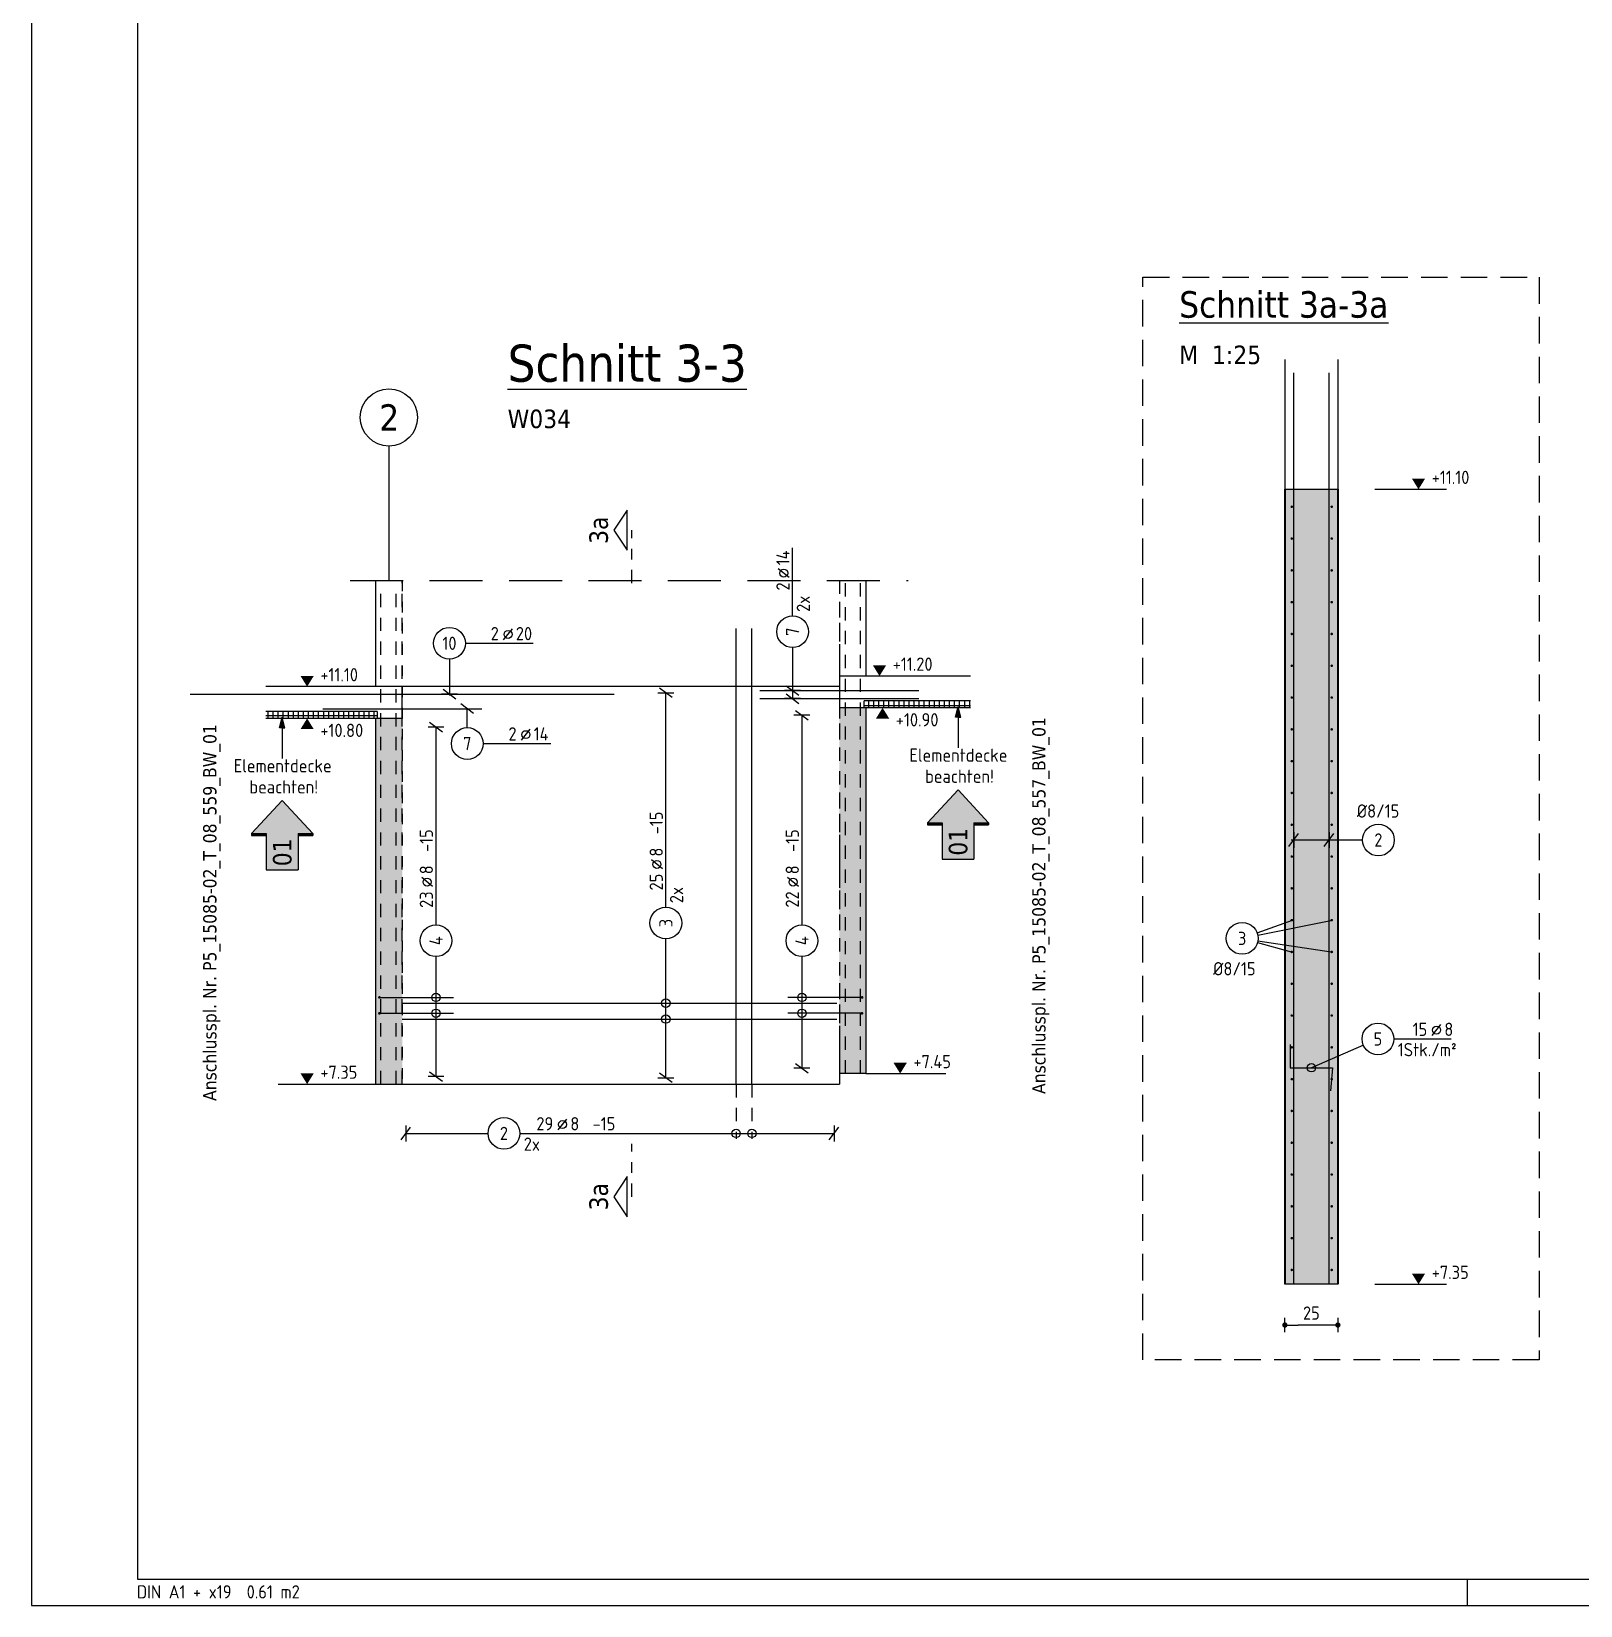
# Model space of a CAD drawing. Extents: x -6.8 to 75.7, y 0 to 29.7.
# Drawn here: x 0 to 14.62, y 0 to 14.85 of the extents above; entities that cross this region are included whole.
import ezdxf
from ezdxf.enums import TextEntityAlignment as Align

# ---------------------------------------------------------------- set-up
doc = ezdxf.new("R2010")
doc.units = 0
doc.header["$LTSCALE"] = 0.5
for name, pattern in [('AUSGEZOGEN', [1000.01, 1000, 0.01]), ('DASHDOTSMALL', [1.05, 0.5, -0.25, 0.05, -0.25]), ('DASHED', [0.75, 0.5, -0.25]), ('DASHEDX2', [1.5, 1, -0.5]), ('HIDDEN', [0.375, 0.25, -0.125]), ('PUNKT', [0.175, 0.05, -0.125]), ('STRICHLINIE', [0.75, 0.5, -0.25]), ('STRICHPUNKT2', [0.55, 0.25, -0.125, 0.05, -0.125]), ('VERDECKT', [0.375, 0.25, -0.125])]:
    doc.linetypes.add(name, pattern=pattern)
for name, color, linetype in [('ACHSEN', 7, 'Continuous'), ('AFU', 7, 'Continuous'), ('BETON', 7, 'Continuous'), ('DETAIL', 7, 'Continuous'), ('DRUEBER', 7, 'Continuous'), ('grau_hell', 7, 'Continuous'), ('grau_mittel', 7, 'Continuous'), ('Halbfertigteile', 7, 'Continuous'), ('HILFE', 7, 'Continuous'), ('INDEX', 7, 'Continuous'), ('koten', 7, 'Continuous'), ('MASSE', 7, 'Continuous'), ('OBJEKT', 7, 'Continuous'), ('RAHMEN', 7, 'Continuous'), ('RND', 7, 'Continuous'), ('RND-1', 7, 'Continuous'), ('SCHNITTE', 7, 'Continuous'), ('SFP_Achsen', 7, 'Continuous'), ('TEXT', 7, 'Continuous'), ('VERDECKT', 7, 'Continuous')]:
    doc.layers.add(name, color=color, linetype=linetype)
doc.styles.add('helv', font='tahoma.ttf')
doc.styles.add('txt', font='isocp.shx')
doc.linetypes.add('AFU_50K', pattern='A,0.15,["/",Standard,S=0.2,R=0,X=-0.01,Y=-0.1],0.07,["/",Standard,S=0.2,R=0,X=-0.01,Y=-0.1],0.15', length=0.37)
doc.linetypes.add('AFU_50L', pattern='A,0.75,["/",Standard,S=0.2,R=0,X=-0.01,Y=-0.1],0.07,["/",Standard,S=0.2,R=0,X=-0.01,Y=-0.1],0.75', length=1.57)
doc.dimstyles.new('DOT_I', dxfattribs={"dimscale": 0.5, "dimtxt": 0.25, "dimasz": 0.25, "dimexe": 0.1, "dimexo": 0.3, "dimgap": 0.1, "dimtad": 1, "dimdec": 3, "dimzin": 3, "dimtxsty": 'txt', "dimblk": 'DOT', "dimblk1": 'DOT', "dimblk2": 'DOT', "dimsah": 1, "dimcen": 0.1, "dimse1": 1, "dimse2": 1, "dimazin": 0, "dimtfac": 1, "dimtdec": 4, "dimtix": 1, "dimtmove": 2, "dimatfit": 3, "dimfxl": 0, "dimtvp": 1, "dimtolj": 1, "dimtzin": 0, "dimarcsym": 0})

# ---------------------------------------------------------------- blocks, each defined once
blk = doc.blocks.new('okrd_o')
at = {"layer": 'koten', "color": 7, "linetype": 'Continuous'}
blk.add_solid([(-0.125, 0.202), (0.125, 0.202), (0, 0)], dxfattribs=at)
at = {"layer": 'koten', "style": 'txt'}
blk.add_attdef('OKRD', (0.25, 0.1), '', height=0.25, dxfattribs=at)
blk = doc.blocks.new('okrd_u')
at = {"layer": 'koten', "color": 7, "linetype": 'Continuous'}
blk.add_solid([(-0.125, -0.202), (0.125, -0.202), (0, 0)], dxfattribs=at)
at = {"layer": 'koten', "style": 'txt'}
blk.add_attdef('OKRD', (0.25, -0.35), '', height=0.25, dxfattribs=at)
blk = doc.blocks.new('DOT')
at = {"layer": 'MASSE', "color": 7, "linetype": 'Continuous'}
for p, q in [((0, 0), (-1, 0)), ((0, 0.54), (0, -0.54))]:
    blk.add_line(p, q, dxfattribs=at)
at = {"layer": 'MASSE', "color": 7, "linetype": 'Continuous', "const_width": 0.2}
blk.add_lwpolyline([(-0.1, 0, 1), (0.1, 0, 1)], format="xyb", close=True, dxfattribs=at)
blk = doc.blocks.new('*D15')
at = {"layer": 'Defpoints', "color": 0, "linetype": 'AUSGEZOGEN', "transparency": 16777216}
for p in [(11.827, 2.646), (11.827, 2.646), (12.327, 2.646)]:
    blk.add_point(p, dxfattribs=at)
at = {"layer": 'MASSE', "color": 0, "linetype": 'AUSGEZOGEN', "lineweight": -2, "transparency": 16777216}
blk.add_line((12.202, 2.646), (11.952, 2.646), dxfattribs=at)
at = {"layer": 'MASSE', "color": 0, "linetype": 'AUSGEZOGEN', "lineweight": -2, "transparency": 16777216, "xscale": 0.125, "yscale": 0.125, "zscale": 0.125, "rotation": 180}
blk.add_blockref('DOT', (11.827, 2.646), dxfattribs=at)
at = {"layer": 'MASSE', "color": 0, "linetype": 'AUSGEZOGEN', "lineweight": -2, "transparency": 16777216, "xscale": 0.125, "yscale": 0.125, "zscale": 0.125}
blk.add_blockref('DOT', (12.327, 2.646), dxfattribs=at)
at = {"layer": 'MASSE', "color": 0, "linetype": 'AUSGEZOGEN', "transparency": 16777216, "insert": (12.077, 2.759), "char_height": 0.125, "attachment_point": 5, "style": 'txt'}
blk.add_mtext('\\A1;25', dxfattribs=at)
blk = doc.blocks.new('RND_LEI')
at = {"layer": 'RND', "color": 7, "linetype": 'Continuous'}
blk.add_line((1.022, 0.066), (1.19, 0.27), dxfattribs=at)
for centre, radius in [((0, 0), 0.3), ((1.106, 0.168), 0.075)]:
    blk.add_circle(centre, radius, dxfattribs=at)
at = {"layer": 'RND', "color": 7, "linetype": 'Continuous', "style": 'txt'}
blk.add_attdef('ANZ', text='', height=0.25, dxfattribs=at).set_placement((0.931, 0.057), align=Align.RIGHT)
for tag, p in [('DUM', (1.253, 0.057)), ('ABSTD', (1.674, 0.057)), ('POSTXT', (0.374, -0.327))]:
    blk.add_attdef(tag, p, '', height=0.25, dxfattribs=at)
blk.add_attdef('POSL', text='', height=0.25, dxfattribs=at).set_placement((0, 0), align=Align.MIDDLE)
blk = doc.blocks.new('RND_HIN')
at = {"layer": 'RND', "color": 7, "linetype": 'Continuous'}
blk.add_circle((0, 0), 0.3, dxfattribs=at)
at = {"layer": 'RND', "color": 7, "linetype": 'Continuous', "style": 'txt'}
blk.add_attdef('POSI', text='', height=0.25, dxfattribs=at).set_placement((0, 0), align=Align.MIDDLE)
blk = doc.blocks.new('lei_gre')
at = {"layer": 'RND', "color": 7, "linetype": 'Continuous'}
for p, q in [((-0.09, -0.12), (0.09, 0.12)), ((0, 0.15), (0, -0.15))]:
    blk.add_line(p, q, dxfattribs=at)
blk = doc.blocks.new('SCHN-2')
at = {"layer": 'SCHNITTE', "color": 6, "linetype": 'Continuous'}
blk.add_lwpolyline([(0.378, 0.088), (0, 0.34), (-0.378, 0.088)], close=True, dxfattribs=at)
at = {"layer": 'SCHNITTE', "color": 1, "linetype": 'DASHDOTSMALL', "style": 'helv'}
blk.add_attdef('SCHN-2', text='', height=0.35, dxfattribs=at).set_placement((0, 0.45), align=Align.CENTER)
blk = doc.blocks.new('A1-19-0')
at = {"layer": 'RAHMEN'}
for p, q in [((0, 59.4), (0, 0)), ((0, 0), (103.1, 0))]:
    blk.add_line(p, q, dxfattribs=at)
at = {"layer": 'RAHMEN', "color": 5}
for p, q in [((2, 58.9), (2, 0.5)), ((2, 0.5), (102.6, 0.5))]:
    blk.add_line(p, q, dxfattribs=at)
at = {"layer": 'RAHMEN', "color": 7}
blk.add_line((27.1, 0), (27.1, 0.5), dxfattribs=at)
at = {"layer": 'RAHMEN', "color": 7, "style": 'txt'}
blk.add_text('DIN A1 + x19  0.61 m2', height=0.25, dxfattribs=at).set_placement((1.989, 0.133))
blk = doc.blocks.new('Pfeillinie')
at = {"layer": 'TEXT', "linetype": 'Continuous'}
blk.add_hatch(color=7, dxfattribs=at).paths.add_polyline_path([(0, 0), (-0.8, 0.2), (-0.8, 0), (-0.8, -0.2)])
at = {"layer": 'TEXT', "color": 7, "linetype": 'Continuous'}
for p, q in [((-0.8, 0), (-0.8, 0.2)), ((-0.8, 0.2), (0, 0)), ((-0.8, 0), (-0.8, -0.2)), ((-0.8, -0.2), (0, 0))]:
    blk.add_line(p, q, dxfattribs=at)
blk = doc.blocks.new('hin_ind5')
at = {"layer": 'grau_hell', "linetype": 'AUSGEZOGEN'}
h = blk.add_hatch(color=9, dxfattribs=at)
h.dxf.hatch_style = 2
h.paths.add_polyline_path([(0, 0), (0.619, -0.577), (0.619, -0.3), (1.306, -0.3), (1.306, 0.3), (0.619, 0.3), (0.619, 0.577)])
h.paths.add_polyline_path([(0.34, -0.274), (1.311, -0.274), (1.311, 0.274), (0.34, 0.274)], flags=9)
at = {"layer": 'OBJEKT', "linetype": 'AUSGEZOGEN'}
for points in [[(0.619, 0.3), (0.66, 0.3), (0.66, 0.577), (0.619, 0.577)], [(0.619, -0.577), (0.66, -0.577), (0.66, -0.3), (0.619, -0.3)]]:
    blk.add_hatch(color=1, dxfattribs=at).paths.add_polyline_path(points)
at = {"layer": 'OBJEKT', "color": 1, "linetype": 'AUSGEZOGEN'}
for p, q in [((0, 0), (0.619, 0.577)), ((0.619, 0.577), (0.619, 0.3)), ((0.619, 0.577), (0.66, 0.577)), ((0.619, 0.3), (1.306, 0.3)), ((0.66, 0.577), (0.66, 0.3)), ((1.306, 0.3), (1.306, -0.3)), ((0, 0), (0.619, -0.577)), ((0.619, -0.3), (0.619, -0.577)), ((0.619, -0.3), (1.306, -0.3)), ((0.66, -0.3), (0.66, -0.577))]:
    blk.add_line(p, q, dxfattribs=at)
at = {"layer": 'OBJEKT', "color": 7, "linetype": 'AUSGEZOGEN'}
blk.add_line((0.619, -0.577), (0.66, -0.577), dxfattribs=at)
at = {"layer": 'INDEX', "color": 1, "linetype": 'Continuous', "style": 'helv'}
blk.add_attdef('INDEX', text='', height=0.35, rotation=360, dxfattribs=at).set_placement((1.259, 0), align=Align.MIDDLE_RIGHT)

msp = doc.modelspace()

# ---------------------------------------------------------------- hatches: boundary and pattern name
at = {"layer": 'grau_mittel'}
msp.add_hatch(color=61, dxfattribs=at).paths.add_polyline_path([(12.327, 10.531), (11.827, 10.531), (11.827, 3.031), (12.327, 3.031)])
h = msp.add_hatch(color=61, dxfattribs=at)
h.paths.add_polyline_path([(7.623, 5.019), (7.873, 5.019), (7.873, 8.469), (7.623, 8.469)])
h.paths.add_polyline_path([(3.498, 8.369), (3.248, 8.369), (3.248, 4.919), (3.498, 4.919)])
at = {"layer": 'Halbfertigteile', "linetype": 'AUSGEZOGEN', "transparency": 33554687}
h = msp.add_hatch(dxfattribs=at)
h.set_pattern_fill('ANSI37', color=171, scale=0.015, angle=135, style=0)
h.set_pattern_definition([(180, (-1.3384, -3.272163), (-3e-18, -0.047625), []), (270, (-1.3384, -3.272163), (0.047625, -1e-17), [])])
h.paths.add_polyline_path([(8.859, 8.534), (7.858, 8.534), (7.858, 8.469), (8.859, 8.469)])
h = msp.add_hatch(dxfattribs=at)
h.set_pattern_fill('ANSI37', color=171, scale=0.015, angle=135, style=0)
h.set_pattern_definition([(180, (-1.3384, -3.272163), (-3e-18, -0.047625), []), (270, (-1.3384, -3.272163), (0.047625, -1e-17), [])])
h.paths.add_polyline_path([(3.263, 8.434), (2.21, 8.434), (2.21, 8.369), (3.263, 8.369)])

# ---------------------------------------------------------------- linework, layer by layer
at = {"layer": 'ACHSEN', "color": 140, "linetype": 'AUSGEZOGEN'}
msp.add_line((3.373, 10.939), (3.373, 9.67), dxfattribs=at)
at = {"layer": 'AFU', "color": 8, "linetype": 'AFU_50K'}
for p, q in [((11.827, 10.531), (12.327, 10.531)), ((7.873, 8.769), (7.623, 8.769)), ((7.623, 8.769), (7.623, 8.469)), ((3.498, 8.369), (3.498, 8.669)), ((7.858, 8.469), (7.623, 8.469)), ((3.498, 8.369), (3.263, 8.369)), ((7.873, 5.019), (7.623, 5.019)), ((7.623, 5.019), (7.623, 4.919)), ((12.327, 3.031), (11.827, 3.031))]:
    msp.add_line(p, q, dxfattribs=at)
at = {"layer": 'AFU', "color": 8, "linetype": 'AFU_50L'}
for p, q in [((7.623, 8.669), (3.248, 8.669)), ((3.248, 4.919), (7.623, 4.919))]:
    msp.add_line(p, q, dxfattribs=at)
at = {"layer": 'BETON', "color": 6, "linetype": 'AUSGEZOGEN'}
for p, q in [((11.827, 11.756), (11.827, 10.531)), ((12.327, 11.756), (12.327, 10.531)), ((8.859, 8.769), (7.873, 8.769)), ((3.248, 8.669), (2.21, 8.669)), ((8.859, 8.534), (7.858, 8.534)), ((7.858, 8.469), (7.858, 8.534)), ((8.859, 8.469), (7.858, 8.469)), ((3.263, 8.434), (2.21, 8.434)), ((3.263, 8.369), (2.21, 8.369)), ((3.263, 8.434), (3.263, 8.369)), ((2.328, 4.919), (3.248, 4.919)), ((7.873, 5.019), (8.627, 5.019))]:
    msp.add_line(p, q, dxfattribs=at)
at = {"layer": 'BETON', "color": 6, "linetype": 'AUSGEZOGEN', "lineweight": 35}
for p, q in [((11.827, 10.531), (11.827, 3.031)), ((12.327, 10.531), (12.327, 3.031))]:
    msp.add_line(p, q, dxfattribs=at)
at = {"layer": 'BETON', "color": 6, "linetype": 'AUSGEZOGEN', "lineweight": -2}
for p, q in [((3.248, 8.669), (3.248, 9.67)), ((7.873, 9.67), (7.873, 8.769)), ((7.873, 8.469), (7.873, 5.019)), ((3.248, 4.919), (3.248, 8.369))]:
    msp.add_line(p, q, dxfattribs=at)
at = {"layer": 'DETAIL', "color": 102, "linetype": 'STRICHLINIE'}
msp.add_lwpolyline([(10.487, 2.317), (10.487, 12.532), (14.225, 12.532), (14.225, 2.317)], close=True, dxfattribs=at)
at = {"layer": 'DRUEBER', "color": 7, "linetype": 'PUNKT'}
for p, q in [((3.498, 9.67), (3.498, 4.919)), ((7.623, 9.67), (7.623, 4.919))]:
    msp.add_line(p, q, dxfattribs=at)
at = {"layer": 'HILFE', "color": 102, "linetype": 'AUSGEZOGEN'}
for p, q in [((12.675, 10.531), (13.352, 10.531)), ((12.675, 3.031), (13.352, 3.031))]:
    msp.add_line(p, q, dxfattribs=at)
at = {"layer": 'HILFE', "color": 102, "linetype": 'DASHEDX2'}
msp.add_line((3.006, 9.67), (8.273, 9.67), dxfattribs=at)
at = {"layer": 'RND', "color": 7, "linetype": 'AUSGEZOGEN'}
for p, q in [((7.182, 9.337), (7.182, 9.977)), ((4.094, 9.078), (4.734, 9.078)), ((5.986, 6.589), (5.986, 8.61)), ((7.27, 8.4), (7.27, 6.422)), ((3.817, 8.288), (3.817, 6.422)), ((4.262, 8.132), (4.902, 8.132)), ((5.986, 4.978), (5.986, 6.289)), ((3.817, 6.122), (3.817, 4.991)), ((7.27, 6.122), (7.27, 5.069)), ((12.855, 5.345), (13.395, 5.345)), ((3.532, 4.454), (4.308, 4.454)), ((4.608, 4.454), (7.573, 4.454))]:
    msp.add_line(p, q, dxfattribs=at)
at = {"layer": 'RND', "color": 102, "linetype": 'AUSGEZOGEN'}
for p, q in [((3.944, 8.928), (3.944, 8.585)), ((7.182, 9.037), (7.182, 8.556)), ((4.112, 8.282), (4.112, 8.462)), ((12.559, 7.222), (11.886, 7.222)), ((11.565, 6.345), (11.898, 6.466)), ((11.571, 6.324), (12.275, 6.466)), ((11.568, 6.254), (11.886, 6.166)), ((11.572, 6.272), (12.263, 6.166)), ((12.568, 5.286), (12.077, 5.074))]:
    msp.add_line(p, q, dxfattribs=at)
at = {"layer": 'RND', "color": 102, "linetype": 'VERDECKT'}
for p, q in [((6.648, 4.919), (6.648, 4.404)), ((6.798, 4.919), (6.798, 4.404))]:
    msp.add_line(p, q, dxfattribs=at)
at = {"layer": 'RND', "color": 1, "linetype": 'AUSGEZOGEN'}
for points in [[(11.91, 3.031), (11.91, 11.631)], [(12.244, 3.031), (12.244, 11.631)], [(6.648, 4.919), (6.648, 9.219)], [(6.798, 4.919), (6.798, 9.219)], [(6.873, 8.632), (8.373, 8.632)], [(1.498, 8.599), (5.498, 8.599)], [(6.873, 8.556), (8.373, 8.556)], [(2.748, 8.461), (4.248, 8.461)], [(3.283, 5.737), (3.983, 5.737)], [(3.498, 5.683), (7.598, 5.683)], [(7.837, 5.737), (7.137, 5.737)], [(3.283, 5.587), (3.983, 5.587)], [(3.498, 5.533), (7.598, 5.533)], [(7.837, 5.587), (7.137, 5.587)]]:
    msp.add_lwpolyline(points, dxfattribs=at)
at = {"layer": 'RND', "color": 7, "linetype": 'AUSGEZOGEN'}
for points, const_width in [([(11.886, 10.366, 1), (11.898, 10.366, 1)], 0.012), ([(12.263, 10.366, 1), (12.275, 10.366, 1)], 0.012), ([(11.886, 10.066, 1), (11.898, 10.066, 1)], 0.012), ([(12.263, 10.066, 1), (12.275, 10.066, 1)], 0.012), ([(11.886, 9.766, 1), (11.898, 9.766, 1)], 0.012), ([(12.263, 9.766, 1), (12.275, 9.766, 1)], 0.012), ([(11.886, 9.466, 1), (11.898, 9.466, 1)], 0.012), ([(12.263, 9.466, 1), (12.275, 9.466, 1)], 0.012), ([(11.886, 9.166, 1), (11.898, 9.166, 1)], 0.012), ([(12.263, 9.166, 1), (12.275, 9.166, 1)], 0.012), ([(11.886, 8.866, 1), (11.898, 8.866, 1)], 0.012), ([(12.263, 8.866, 1), (12.275, 8.866, 1)], 0.012), ([(11.886, 8.566, 1), (11.898, 8.566, 1)], 0.012), ([(12.263, 8.566, 1), (12.275, 8.566, 1)], 0.012), ([(11.886, 8.266, 1), (11.898, 8.266, 1)], 0.012), ([(12.263, 8.266, 1), (12.275, 8.266, 1)], 0.012), ([(11.886, 7.966, 1), (11.898, 7.966, 1)], 0.012), ([(12.263, 7.966, 1), (12.275, 7.966, 1)], 0.012), ([(11.886, 7.666, 1), (11.898, 7.666, 1)], 0.012), ([(12.263, 7.666, 1), (12.275, 7.666, 1)], 0.012), ([(11.886, 7.366, 1), (11.898, 7.366, 1)], 0.012), ([(12.263, 7.366, 1), (12.275, 7.366, 1)], 0.012), ([(11.886, 7.066, 1), (11.898, 7.066, 1)], 0.012), ([(12.263, 7.066, 1), (12.275, 7.066, 1)], 0.012), ([(11.886, 6.766, 1), (11.898, 6.766, 1)], 0.012), ([(12.263, 6.766, 1), (12.275, 6.766, 1)], 0.012), ([(11.886, 6.466, 1), (11.898, 6.466, 1)], 0.012), ([(12.263, 6.466, 1), (12.275, 6.466, 1)], 0.012), ([(11.886, 6.166, 1), (11.898, 6.166, 1)], 0.012), ([(12.263, 6.166, 1), (12.275, 6.166, 1)], 0.012), ([(11.886, 5.866, 1), (11.898, 5.866, 1)], 0.012), ([(12.263, 5.866, 1), (12.275, 5.866, 1)], 0.012), ([(3.277, 5.737, 1), (3.29, 5.737, 1)], 0.0125), ([(7.844, 5.737, -1), (7.831, 5.737, -1)], 0.0125), ([(3.277, 5.587, 1), (3.29, 5.587, 1)], 0.0125), ([(7.844, 5.587, -1), (7.831, 5.587, -1)], 0.0125), ([(11.886, 5.566, 1), (11.898, 5.566, 1)], 0.012), ([(12.263, 5.566, 1), (12.275, 5.566, 1)], 0.012), ([(11.886, 5.266, 1), (11.898, 5.266, 1)], 0.012), ([(12.263, 5.266, 1), (12.275, 5.266, 1)], 0.012), ([(11.886, 4.966, 1), (11.898, 4.966, 1)], 0.012), ([(12.263, 4.966, 1), (12.275, 4.966, 1)], 0.012), ([(11.886, 4.666, 1), (11.898, 4.666, 1)], 0.012), ([(12.263, 4.666, 1), (12.275, 4.666, 1)], 0.012), ([(11.886, 4.366, 1), (11.898, 4.366, 1)], 0.012), ([(12.263, 4.366, 1), (12.275, 4.366, 1)], 0.012), ([(11.886, 4.066, 1), (11.898, 4.066, 1)], 0.012), ([(12.263, 4.066, 1), (12.275, 4.066, 1)], 0.012), ([(11.886, 3.766, 1), (11.898, 3.766, 1)], 0.012), ([(12.263, 3.766, 1), (12.275, 3.766, 1)], 0.012), ([(11.886, 3.466, 1), (11.898, 3.466, 1)], 0.012), ([(12.263, 3.466, 1), (12.275, 3.466, 1)], 0.012), ([(11.886, 3.166, 1), (11.898, 3.166, 1)], 0.012), ([(12.263, 3.166, 1), (12.275, 3.166, 1)], 0.012)]:
    msp.add_lwpolyline(points, format="xyb", close=True, dxfattribs=dict(at, const_width=const_width))
at = {"layer": 'RND', "color": 7, "linetype": 'HIDDEN'}
for points in [[(7.68, 5.019), (7.68, 9.669)], [(7.824, 5.019), (7.824, 9.669)], [(3.297, 4.919), (3.297, 9.569)], [(3.44, 4.919), (3.44, 9.569)]]:
    msp.add_lwpolyline(points, dxfattribs=at)
at = {"layer": 'RND', "color": 102, "linetype": 'AUSGEZOGEN'}
for points in [[(8.743, 8.48), (8.743, 8.092)], [(2.366, 8.38), (2.366, 7.992)]]:
    msp.add_lwpolyline(points, dxfattribs=at)
at = {"layer": 'RND', "color": 7, "linetype": 'AUSGEZOGEN'}
for centre in [(3.817, 5.737), (5.986, 5.683), (7.27, 5.737), (3.817, 5.587), (5.986, 5.533), (7.27, 5.587), (12.077, 5.074), (6.648, 4.454), (6.798, 4.454)]:
    msp.add_circle(centre, 0.04, dxfattribs=at)
at = {"layer": 'RND-1', "color": 1, "linetype": 'AUSGEZOGEN'}
msp.add_lwpolyline([(11.877, 5.294), (11.877, 5.074), (12.277, 5.074), (12.258, 4.855)], dxfattribs=at)
at = {"layer": 'SCHNITTE', "color": 6, "linetype": 'STRICHPUNKT2'}
for p, q in [((5.664, 9.645), (5.664, 10.145)), ((5.664, 3.857), (5.664, 4.357))]:
    msp.add_line(p, q, dxfattribs=at)
at = {"layer": 'SFP_Achsen', "color": 7, "linetype": 'AUSGEZOGEN'}
msp.add_circle((3.373, 11.209), 0.27, dxfattribs=at)
at = {"layer": 'VERDECKT', "color": 7, "linetype": 'HIDDEN'}
for p, q in [((3.498, 4.919), (3.498, 9.67)), ((7.623, 9.67), (7.623, 4.919))]:
    msp.add_line(p, q, dxfattribs=at)

# ---------------------------------------------------------------- block references
at = {"layer": 'koten', "color": 7, "linetype": 'DASHED', "xscale": 0.5, "yscale": 0.5, "zscale": 0.5}
msp.add_blockref('okrd_o', (13.088, 10.531), dxfattribs=at).add_auto_attribs({'OKRD': '+11.10'})
at = {"layer": 'koten', "color": 6, "linetype": 'AUSGEZOGEN', "xscale": 0.5, "yscale": 0.5, "zscale": 0.5}
for name, p, values in [('okrd_o', (8.002, 8.769), {'OKRD': '+11.20'}), ('okrd_o', (2.601, 8.669), {'OKRD': '+11.10'}), ('okrd_u', (8.031, 8.469), {'OKRD': '+10.90'}), ('okrd_u', (2.601, 8.369), {'OKRD': '+10.80'}), ('okrd_o', (8.197, 5.019), {'OKRD': '+7.45'})]:
    msp.add_blockref(name, p, dxfattribs=at).add_auto_attribs(values)
at = {"layer": 'koten', "color": 7, "linetype": 'AUSGEZOGEN'}
ref = msp.add_blockref('okrd_o', (2.601, 4.919), dxfattribs=dict(at, xscale=0.5, yscale=0.5, zscale=0.5))
ref.add_attrib('OKRD', '+7.35', (2.726, 4.969), dxfattribs={"layer": '0', "color": 0, "linetype": 'ByBlock', "height": 0.125, "style": 'txt'})
ref = msp.add_blockref('okrd_o', (13.088, 3.031), dxfattribs=dict(at, xscale=0.5, yscale=0.5, zscale=0.5))
ref.add_attrib('OKRD', '+7.35', (13.213, 3.081), dxfattribs={"layer": '0', "color": 0, "linetype": 'ByBlock', "height": 0.125, "style": 'txt'})
at = {"layer": 'OBJEKT', "color": 7, "linetype": 'AUSGEZOGEN'}
ref = msp.add_blockref('hin_ind5', (2.366, 7.594), dxfattribs=dict(at, xscale=-0.5, yscale=0.5, zscale=0.5, rotation=90))
ref.add_attrib('INDEX', '01', dxfattribs={"layer": 'INDEX', "color": 1, "linetype": 'Continuous', "height": 0.175, "rotation": 90, "style": 'helv'}).set_placement((2.366, 7.237), align=Align.MIDDLE_RIGHT)
ref = msp.add_blockref('hin_ind5', (8.743, 7.694), dxfattribs=dict(at, xscale=-0.5, yscale=0.5, zscale=0.5, rotation=90))
ref.add_attrib('INDEX', '01', dxfattribs={"layer": 'INDEX', "color": 1, "linetype": 'Continuous', "height": 0.175, "rotation": 90, "style": 'helv'}).set_placement((8.743, 7.337), align=Align.MIDDLE_RIGHT)
at = {"layer": 'RAHMEN', "color": 7, "linetype": 'AUSGEZOGEN', "xscale": 0.5, "yscale": 0.5, "zscale": 0.5}
msp.add_blockref('A1-19-0', (0, 0), dxfattribs=at)
at = {"layer": 'RND', "color": 7, "linetype": 'AUSGEZOGEN', "xscale": 0.5, "yscale": 0.5, "zscale": 0.5, "rotation": 90}
for p, values in [((7.182, 9.187), {'POSL': '7', 'DUM': '14', 'ANZ': '2', 'POSTXT': '2x'}), ((5.986, 6.439), {'POSL': '3', 'DUM': '8', 'ANZ': '25', 'ABSTD': '-15', 'POSTXT': '2x'}), ((3.817, 6.272), {'POSL': '4', 'DUM': '8', 'ANZ': '23', 'ABSTD': '-15'}), ((7.27, 6.272), {'POSL': '4', 'DUM': '8', 'ANZ': '22', 'ABSTD': '-15'})]:
    msp.add_blockref('RND_LEI', p, dxfattribs=at).add_auto_attribs(values)
at = {"layer": 'RND', "color": 7, "linetype": 'AUSGEZOGEN', "xscale": 0.5, "yscale": 0.5, "zscale": 0.5}
for name, p, values in [('RND_LEI', (3.944, 9.078), {'POSL': '10', 'DUM': '20', 'ANZ': '2'}), ('RND_LEI', (4.112, 8.132), {'POSL': '7', 'DUM': '14', 'ANZ': '2'}), ('RND_HIN', (12.709, 7.222), {'POSI': '2'}), ('RND_HIN', (11.424, 6.294), {'POSI': '3'}), ('RND_LEI', (12.705, 5.345), {'POSL': '5', 'DUM': '8', 'ANZ': '15', 'POSTXT': '1Stk./m²'}), ('RND_LEI', (4.458, 4.454), {'POSL': '2', 'DUM': '8', 'ANZ': '29', 'ABSTD': '-15', 'POSTXT': '2x'})]:
    msp.add_blockref(name, p, dxfattribs=at).add_auto_attribs(values)
at = {"layer": 'RND', "color": 102, "linetype": 'AUSGEZOGEN'}
for name, p, xscale, yscale, zscale, rotation in [('lei_gre', (3.944, 8.599), 0.5, 0.5, 0.5, 270), ('lei_gre', (7.182, 8.632), 0.5, 0.5, 0.5, 270), ('lei_gre', (4.112, 8.461), 0.5, 0.5, 0.5, 90), ('lei_gre', (7.182, 8.556), 0.5, 0.5, 0.5, 270), ('Pfeillinie', (8.743, 8.48), 0.125, 0.125, 0.125, 90), ('Pfeillinie', (2.366, 8.38), 0.125, 0.125, 0.125, 90)]:
    msp.add_blockref(name, p, dxfattribs=dict(at, xscale=xscale, yscale=yscale, zscale=zscale, rotation=rotation))
at = {"layer": 'RND', "color": 7, "linetype": 'AUSGEZOGEN', "xscale": 0.5, "yscale": 0.5, "zscale": 0.5}
for p, rotation in [((5.986, 8.61), 90), ((3.817, 8.288), 270), ((7.27, 8.4), 270), ((7.27, 5.069), 270), ((3.817, 4.991), 270), ((5.986, 4.978), 90)]:
    msp.add_blockref('lei_gre', p, dxfattribs=dict(at, rotation=rotation))
for p in [(11.91, 7.222), (12.244, 7.222), (3.532, 4.454), (7.573, 4.454)]:
    msp.add_blockref('lei_gre', p, dxfattribs=at)
at = {"layer": 'SCHNITTE', "color": 6, "linetype": 'STRICHPUNKT2', "xscale": 0.5, "yscale": 0.5, "zscale": 0.5, "rotation": 90}
for p in [(5.664, 10.145), (5.664, 3.857)]:
    msp.add_blockref('SCHN-2', p, dxfattribs=at).add_auto_attribs({'SCHN-2': '3a'})

# ---------------------------------------------------------------- texts
at = {"layer": 'SFP_Achsen', "color": 6, "linetype": 'AUSGEZOGEN', "style": 'helv'}
msp.add_text('2', height=0.25, dxfattribs=at).set_placement((3.282, 11.083))
at = {"layer": 'TEXT', "color": 6, "linetype": 'AUSGEZOGEN', "style": 'helv'}
msp.add_text('%%USchnitt 3a-3a', height=0.25, dxfattribs=at).set_placement((10.83, 12.15))
at = {"layer": 'TEXT', "color": 5, "linetype": 'AUSGEZOGEN', "style": 'helv'}
msp.add_text('%%USchnitt 3-3', height=0.35, dxfattribs=at).set_placement((4.493, 11.546))
at = {"layer": 'TEXT', "color": 1, "linetype": 'AUSGEZOGEN', "style": 'helv'}
for s, p in [('M  1:25', (10.83, 11.712)), ('W034', (4.493, 11.108))]:
    msp.add_text(s, height=0.175, dxfattribs=at).set_placement(p)
at = {"layer": 'TEXT', "color": 7, "linetype": 'AUSGEZOGEN', "style": 'helv'}
for s, p in [('Anschlusspl. Nr. P5_15085-02_T_08_557_BW_01', (9.568, 4.826)), ('Anschlusspl. Nr. P5_15085-02_T_08_559_BW_01', (1.745, 4.76))]:
    msp.add_text(s, height=0.125, rotation=90, dxfattribs=at).set_placement(p)
at = {"layer": 'TEXT', "color": 7, "linetype": 'AUSGEZOGEN', "style": 'txt'}
for s, p in [('Elementdecke', (8.284, 7.96)), ('Elementdecke', (1.908, 7.86)), ('beachten!', (8.432, 7.761)), ('beachten!', (2.056, 7.661)), ('%%C8/15', (12.506, 7.433)), ('%%C8/15', (11.15, 5.945))]:
    msp.add_text(s, height=0.125, dxfattribs=at).set_placement(p)

# ---------------------------------------------------------------- dimensions: what is measured, and where the dimension line sits
at = {"layer": 'MASSE', "color": 7, "linetype": 'AUSGEZOGEN'}
dim = msp.add_linear_dim(base=(11.827, 2.646), p1=(12.327, 2.646), p2=(11.827, 2.646), dimstyle='DOT_I', override={"dimdec": 0, "dimlfac": 50}, dxfattribs=at)
dim.commit()
dim.dimension.update_dxf_attribs({"geometry": '*D15', "text_midpoint": (12.077, 2.759)})

doc.saveas('drawing.dxf')
